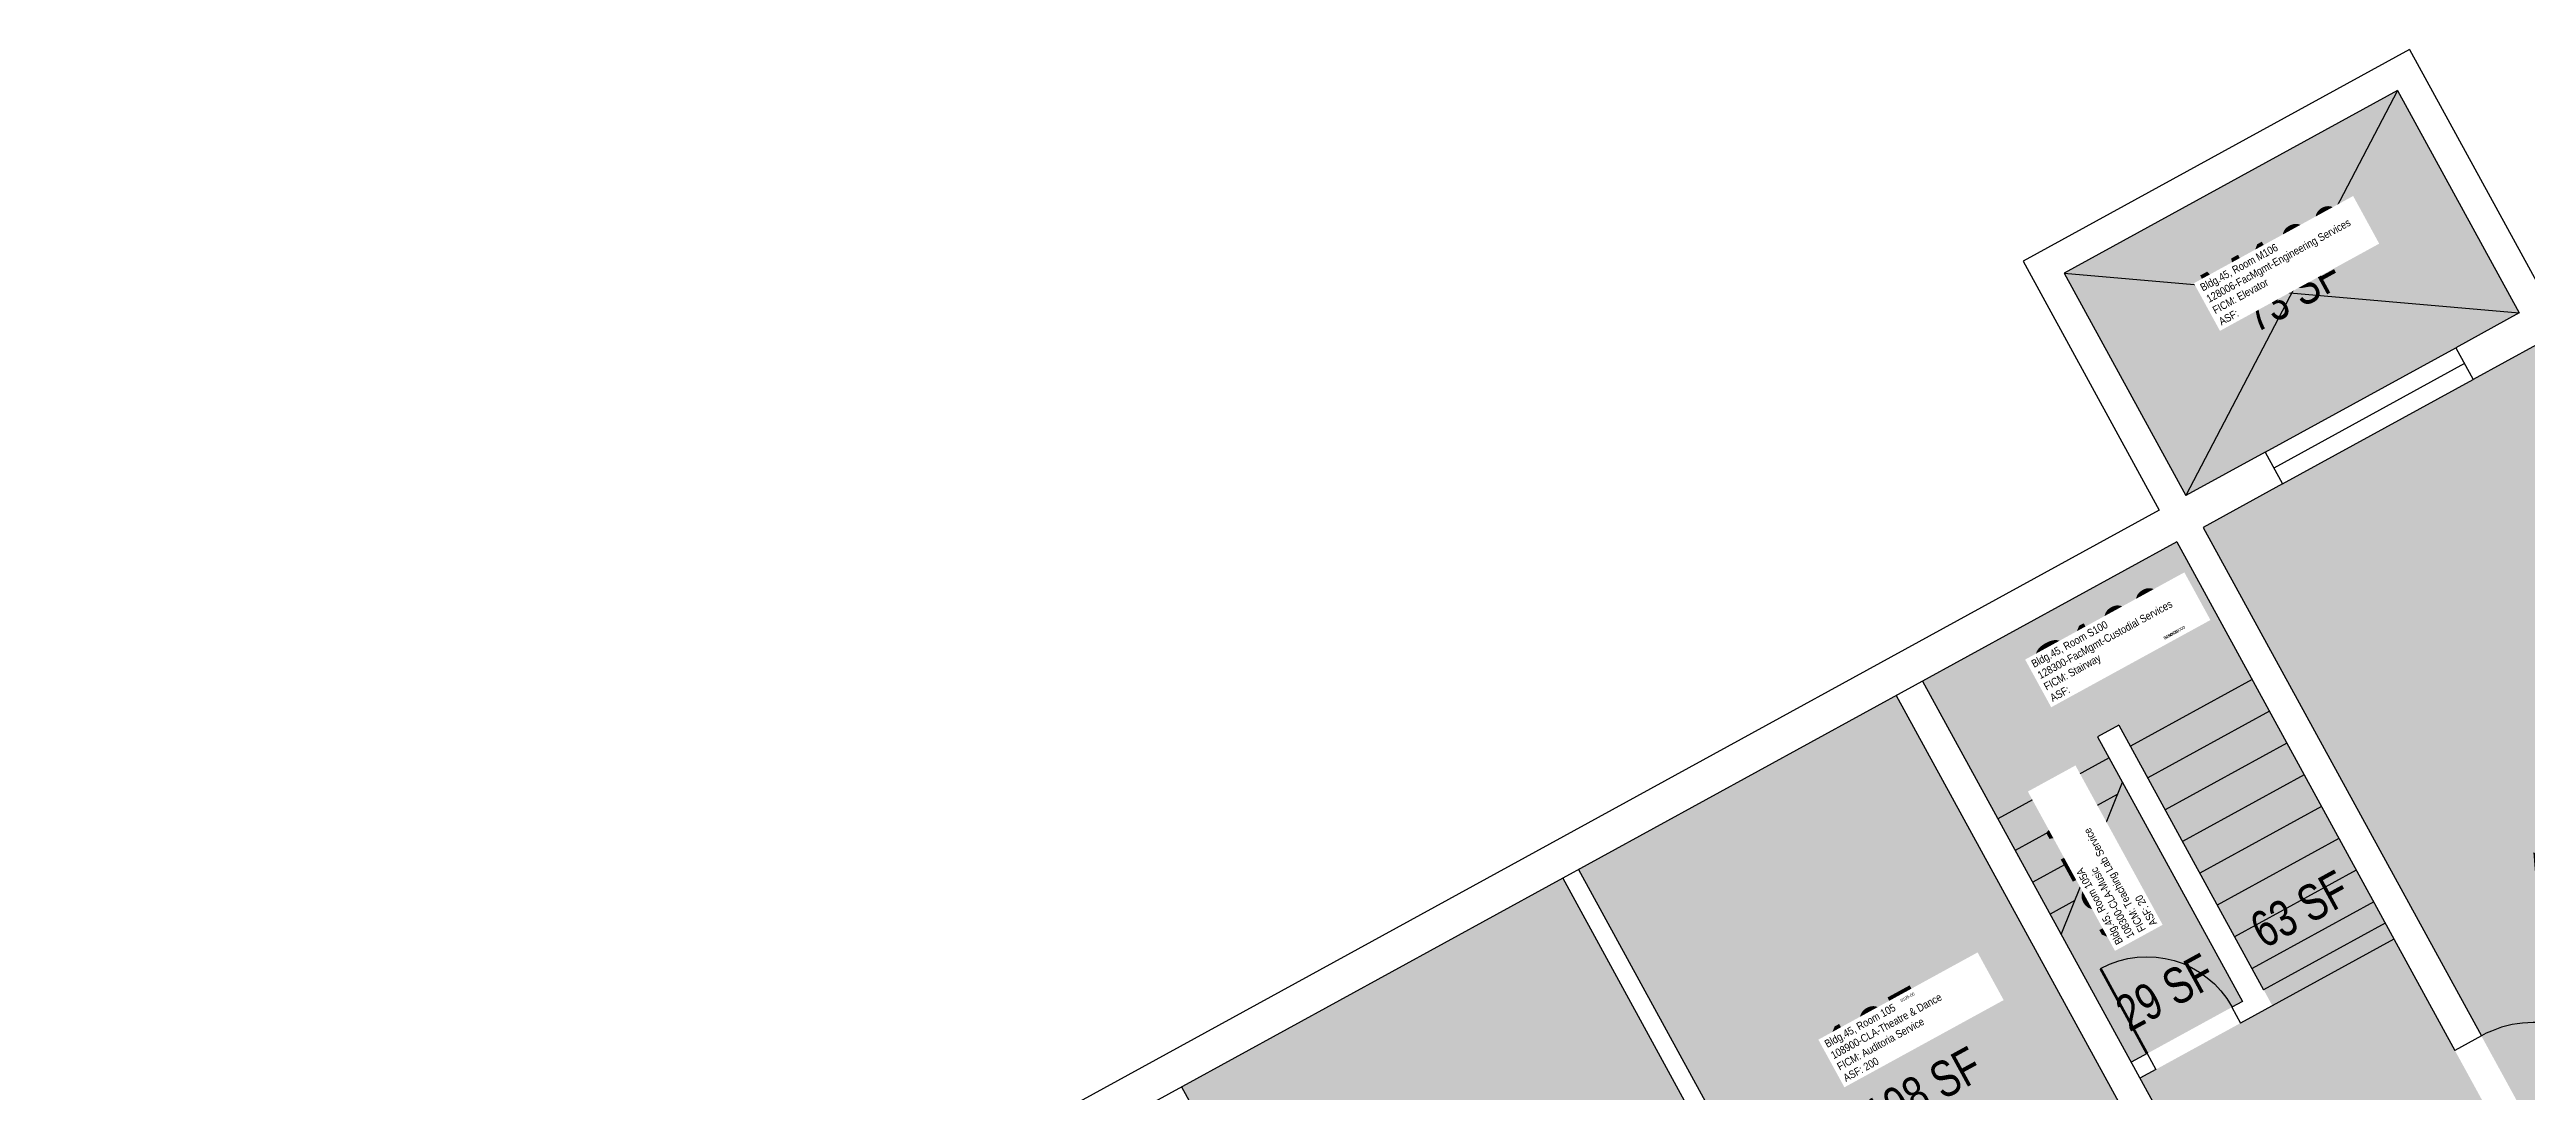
# Model space of a CAD drawing. Header units: inches. Extents: x 69222472 to 69224733, y 27667334 to 27670392.
# Drawn here: x 69223085 to 69223906, y 27670047 to 27670392 of the extents above; entities that cross this region are included whole.
import ezdxf
from ezdxf.enums import TextEntityAlignment as Align

# ---------------------------------------------------------------- set-up
doc = ezdxf.new("R2010")
doc.units = ezdxf.units.IN
doc.header["$LTSCALE"] = 10
doc.header["$MEASUREMENT"] = 0
doc.layers.get('0').update_dxf_attribs({"linetype": 'CONTINUOUS'})
for name, color, linetype in [('A-DOOR', 2, 'CONTINUOUS'), ('A-FLOR', 3, 'CONTINUOUS'), ('A-GLAZ', 1, 'CONTINUOUS'), ('A-IDEN-ICON', 4, 'CONTINUOUS'), ('A-IDEN-RNUM', 7, 'CONTINUOUS'), ('A-IDEN-SNUM', 4, 'CONTINUOUS'), ('A-IDEN-VNUM', 4, 'CONTINUOUS'), ('A-WALL', 5, 'CONTINUOUS'), ('AREA-TEXT', 3, 'CONTINUOUS'), ('Rooms-Category-Color', 7, 'CONTINUOUS'), ('Rooms-College-Color', 7, 'CONTINUOUS'), ('Rooms-Department-Color', 7, 'CONTINUOUS'), ('Rooms-Division-Color', 7, 'CONTINUOUS'), ('Rooms-Information', 7, 'CONTINUOUS')]:
    doc.layers.add(name, color=color, linetype=linetype)
doc.styles.add('CP_AREA', font='arial.ttf', dxfattribs={"height": 15})
doc.styles.add('CP_ROOMSNUMBER', font='arial.ttf', dxfattribs={"height": 1})
doc.styles.add('CP_ROOMVNUMBER', font='arial.ttf', dxfattribs={"width": 0.85, "height": 0.075})

# ---------------------------------------------------------------- blocks, each defined once
blk = doc.blocks.new('DOOR')
at = {"layer": 'A-DOOR', "const_width": 0.0833}
blk.add_lwpolyline([(0, 0), (0, 3)], dxfattribs=at)
at = {"layer": 'A-DOOR'}
blk.add_arc((0, 0), 3, 90, 180, dxfattribs=at)
blk = doc.blocks.new('CPELECT')
at = {"color": 0, "linetype": 'ByBlock'}
blk.add_lwpolyline([(0.0623, 0.0629, 0, 0.03, 0), (0.0105, -0.0168, 0.03, 0.03, 0), (-0.0105, 0.0068, 0.03, 0, 0), (-0.0623, -0.0729, 0.03, 0, 0)], format="xyseb", dxfattribs=at)

msp = doc.modelspace()

# ---------------------------------------------------------------- hatches: boundary and pattern name
at = {"layer": 'Rooms-Category-Color', "true_color": 0xadadad}
for points in [[(69223903.66, 27670304.53), (69223863.32, 27670378.21), (69223752.8, 27670317.71), (69223793.13, 27670244.03)], [(69223939.69, 27670238.7), (69223909.42, 27670294), (69223798.89, 27670233.5), (69223911.27, 27670028.21), (69224102.49, 27670132.88), (69224020.39, 27670282.88), (69224018.63, 27670281.92), (69223958.99, 27670249.27)], [(69223821.83, 27670075.06), (69223862.14, 27670097.12), (69223790.12, 27670228.7), (69223705.91, 27670182.61), (69223727.06, 27670143.98), (69223763.9, 27670164.14), (69223770.95, 27670168)], [(69224024.05, 27670076.26), (69223908.26, 27670012.88), (69223862.14, 27670097.12), (69223821.83, 27670075.06), (69223777.93, 27670051.03), (69223824.03, 27669966.82), (69222939.76, 27669482.79), (69222773.03, 27669391.52), (69222794.17, 27669352.89), (69222797.06, 27669347.62), (69222795.3, 27669346.66), (69222817.37, 27669306.35), (69222902.46, 27669352.92), (69223374.93, 27668489.77), (69223258.3, 27668425.93), (69223279.45, 27668387.3), (69223304.39, 27668341.72), (69223421.02, 27668405.57), (69223809.01, 27667696.77), (69223850.28, 27667621.36), (69223933.69, 27667667.02), (69223458.33, 27668535.43), (69222985.86, 27669398.58), (69224070.12, 27669992.08)]]:
    msp.add_hatch(color=253, dxfattribs=at).paths.add_polyline_path(points)
at = {"layer": 'Rooms-Category-Color', "true_color": 0xffe090}
msp.add_hatch(color=41, dxfattribs=at).paths.add_polyline_path([(69223706.14, 27669911.45), (69223811.4, 27669969.07), (69223697.14, 27670177.81), (69223591.88, 27670120.19)])
at = {"layer": 'Rooms-Category-Color', "true_color": 0xe3f498}
msp.add_hatch(color=61, dxfattribs=at).paths.add_polyline_path([(69223763.9, 27670164.14), (69223727.06, 27670143.98), (69223775.05, 27670056.29), (69223811.9, 27670076.46)])
at = {"layer": 'Rooms-Category-Color', "true_color": 0xfa9ba3}
msp.add_hatch(color=241, dxfattribs=at).paths.add_polyline_path([(69223586.61, 27670117.31), (69223460.3, 27670048.16), (69223574.56, 27669839.43), (69223700.87, 27669908.57)])
at = {"layer": 'Rooms-College-Color', "true_color": 0xadadad}
for points in [[(69223903.66, 27670304.53), (69223863.32, 27670378.21), (69223752.8, 27670317.71), (69223793.13, 27670244.03)], [(69223939.69, 27670238.7), (69223909.42, 27670294), (69223798.89, 27670233.5), (69223911.27, 27670028.21), (69224102.49, 27670132.88), (69224020.39, 27670282.88), (69224018.63, 27670281.92), (69223958.99, 27670249.27)], [(69223821.83, 27670075.06), (69223862.14, 27670097.12), (69223790.12, 27670228.7), (69223705.91, 27670182.61), (69223727.06, 27670143.98), (69223763.9, 27670164.14), (69223770.95, 27670168)], [(69224024.05, 27670076.26), (69223908.26, 27670012.88), (69223862.14, 27670097.12), (69223821.83, 27670075.06), (69223777.93, 27670051.03), (69223824.03, 27669966.82), (69222939.76, 27669482.79), (69222773.03, 27669391.52), (69222794.17, 27669352.89), (69222797.06, 27669347.62), (69222795.3, 27669346.66), (69222817.37, 27669306.35), (69222902.46, 27669352.92), (69223374.93, 27668489.77), (69223258.3, 27668425.93), (69223279.45, 27668387.3), (69223304.39, 27668341.72), (69223421.02, 27668405.57), (69223809.01, 27667696.77), (69223850.28, 27667621.36), (69223933.69, 27667667.02), (69223458.33, 27668535.43), (69222985.86, 27669398.58), (69224070.12, 27669992.08)]]:
    msp.add_hatch(color=253, dxfattribs=at).paths.add_polyline_path(points)
at = {"layer": 'Rooms-College-Color', "true_color": 0xb2d6e9}
for points in [[(69223706.14, 27669911.45), (69223811.4, 27669969.07), (69223697.14, 27670177.81), (69223591.88, 27670120.19)], [(69223763.9, 27670164.14), (69223727.06, 27670143.98), (69223775.05, 27670056.29), (69223811.9, 27670076.46)], [(69223586.61, 27670117.31), (69223460.3, 27670048.16), (69223574.56, 27669839.43), (69223700.87, 27669908.57)]]:
    msp.add_hatch(color=254, dxfattribs=at).paths.add_polyline_path(points)
at = {"layer": 'Rooms-Department-Color', "true_color": 0xacacac}
for points in [[(69223903.66, 27670304.53), (69223863.32, 27670378.21), (69223752.8, 27670317.71), (69223793.13, 27670244.03)], [(69223939.69, 27670238.7), (69223909.42, 27670294), (69223798.89, 27670233.5), (69223911.27, 27670028.21), (69224102.49, 27670132.88), (69224020.39, 27670282.88), (69224018.63, 27670281.92), (69223958.99, 27670249.27)], [(69223821.83, 27670075.06), (69223862.14, 27670097.12), (69223790.12, 27670228.7), (69223705.91, 27670182.61), (69223727.06, 27670143.98), (69223763.9, 27670164.14), (69223770.95, 27670168)], [(69224024.05, 27670076.26), (69223908.26, 27670012.88), (69223862.14, 27670097.12), (69223821.83, 27670075.06), (69223777.93, 27670051.03), (69223824.03, 27669966.82), (69222939.76, 27669482.79), (69222773.03, 27669391.52), (69222794.17, 27669352.89), (69222797.06, 27669347.62), (69222795.3, 27669346.66), (69222817.37, 27669306.35), (69222902.46, 27669352.92), (69223374.93, 27668489.77), (69223258.3, 27668425.93), (69223279.45, 27668387.3), (69223304.39, 27668341.72), (69223421.02, 27668405.57), (69223809.01, 27667696.77), (69223850.28, 27667621.36), (69223933.69, 27667667.02), (69223458.33, 27668535.43), (69222985.86, 27669398.58), (69224070.12, 27669992.08)]]:
    msp.add_hatch(color=253, dxfattribs=at).paths.add_polyline_path(points)
at = {"layer": 'Rooms-Department-Color', "true_color": 0xb2d6e9}
for points in [[(69223706.14, 27669911.45), (69223811.4, 27669969.07), (69223697.14, 27670177.81), (69223591.88, 27670120.19)], [(69223763.9, 27670164.14), (69223727.06, 27670143.98), (69223775.05, 27670056.29), (69223811.9, 27670076.46)], [(69223586.61, 27670117.31), (69223460.3, 27670048.16), (69223574.56, 27669839.43), (69223700.87, 27669908.57)]]:
    msp.add_hatch(color=254, dxfattribs=at).paths.add_polyline_path(points)
at = {"layer": 'Rooms-Division-Color', "true_color": 0xadadad}
for points in [[(69223903.66, 27670304.53), (69223863.32, 27670378.21), (69223752.8, 27670317.71), (69223793.13, 27670244.03)], [(69223939.69, 27670238.7), (69223909.42, 27670294), (69223798.89, 27670233.5), (69223911.27, 27670028.21), (69224102.49, 27670132.88), (69224020.39, 27670282.88), (69224018.63, 27670281.92), (69223958.99, 27670249.27)], [(69223821.83, 27670075.06), (69223862.14, 27670097.12), (69223790.12, 27670228.7), (69223705.91, 27670182.61), (69223727.06, 27670143.98), (69223763.9, 27670164.14), (69223770.95, 27670168)], [(69224024.05, 27670076.26), (69223908.26, 27670012.88), (69223862.14, 27670097.12), (69223821.83, 27670075.06), (69223777.93, 27670051.03), (69223824.03, 27669966.82), (69222939.76, 27669482.79), (69222773.03, 27669391.52), (69222794.17, 27669352.89), (69222797.06, 27669347.62), (69222795.3, 27669346.66), (69222817.37, 27669306.35), (69222902.46, 27669352.92), (69223374.93, 27668489.77), (69223258.3, 27668425.93), (69223279.45, 27668387.3), (69223304.39, 27668341.72), (69223421.02, 27668405.57), (69223809.01, 27667696.77), (69223850.28, 27667621.36), (69223933.69, 27667667.02), (69223458.33, 27668535.43), (69222985.86, 27669398.58), (69224070.12, 27669992.08)]]:
    msp.add_hatch(color=253, dxfattribs=at).paths.add_polyline_path(points)
at = {"layer": 'Rooms-Division-Color', "true_color": 0xb2d6e9}
for points in [[(69223706.14, 27669911.45), (69223811.4, 27669969.07), (69223697.14, 27670177.81), (69223591.88, 27670120.19)], [(69223763.9, 27670164.14), (69223727.06, 27670143.98), (69223775.05, 27670056.29), (69223811.9, 27670076.46)], [(69223586.61, 27670117.31), (69223460.3, 27670048.16), (69223574.56, 27669839.43), (69223700.87, 27669908.57)]]:
    msp.add_hatch(color=254, dxfattribs=at).paths.add_polyline_path(points)

# ---------------------------------------------------------------- linework, layer by layer
at = {"layer": 'A-FLOR'}
for p, q in [((69223863.32, 27670378.21), (69223793.13, 27670244.03)), ((69223752.8, 27670317.71), (69223903.66, 27670304.53)), ((69223815.09, 27670183.09), (69223774.77, 27670161.02)), ((69223820.85, 27670172.57), (69223780.53, 27670150.5)), ((69223767.72, 27670157.16), (69223730.88, 27670137)), ((69223826.61, 27670162.04), (69223786.3, 27670139.97)), ((69223751.88, 27670098.64), (69223772.11, 27670149.14)), ((69223832.37, 27670151.51), (69223792.06, 27670129.44)), ((69223770.44, 27670144.97), (69223736.64, 27670126.47)), ((69223838.13, 27670140.99), (69223797.82, 27670118.92)), ((69223763.42, 27670127.45), (69223742.4, 27670115.94)), ((69223843.9, 27670130.46), (69223803.58, 27670108.39)), ((69223849.66, 27670119.93), (69223809.34, 27670097.87)), ((69223756.4, 27670109.93), (69223748.16, 27670105.42)), ((69223855.42, 27670109.41), (69223815.11, 27670087.34))]:
    msp.add_line(p, q, dxfattribs=at)
at = {"layer": 'A-GLAZ'}
for p, q in [((69223819.45, 27670258.43), (69223882.6, 27670293)), ((69223885.48, 27670287.74), (69223822.33, 27670253.17)), ((69223825.21, 27670247.91), (69223888.37, 27670282.48))]:
    msp.add_line(p, q, dxfattribs=at)
at = {"layer": 'A-WALL'}
for p, q in [((69223867.29, 27670391.78), (69223739.22, 27670321.68)), ((69223867.29, 27670391.78), (69223912.43, 27670309.33)), ((69223863.32, 27670378.21), (69223752.8, 27670317.71)), ((69223863.32, 27670378.21), (69223903.66, 27670304.53)), ((69223739.22, 27670321.68), (69223784.36, 27670239.23)), ((69223752.8, 27670317.71), (69223793.13, 27670244.03)), ((69223903.66, 27670304.53), (69223882.6, 27670293)), ((69223882.6, 27670293), (69223888.37, 27670282.48)), ((69223909.42, 27670294), (69223888.37, 27670282.48)), ((69223819.45, 27670258.43), (69223793.13, 27670244.03)), ((69223819.45, 27670258.43), (69223825.21, 27670247.91)), ((69223825.21, 27670247.91), (69223798.89, 27670233.5)), ((69223784.36, 27670239.23), (69222936.97, 27669775.38)), ((69223798.89, 27670233.5), (69223891.1, 27670065.05)), ((69223790.12, 27670228.7), (69222942.73, 27669764.85)), ((69223790.12, 27670228.7), (69223882.33, 27670060.25)), ((69223705.91, 27670182.61), (69223824.03, 27669966.82)), ((69223697.14, 27670177.81), (69223811.4, 27669969.07)), ((69223770.95, 27670168), (69223763.9, 27670164.14)), ((69223770.95, 27670168), (69223818.95, 27670080.32)), ((69223763.9, 27670164.14), (69223811.9, 27670076.46)), ((69223586.61, 27670117.31), (69223700.87, 27669908.57)), ((69223591.88, 27670120.19), (69223706.14, 27669911.45)), ((69223859.26, 27670102.39), (69223818.95, 27670080.32)), ((69223862.14, 27670097.12), (69223811.3, 27670069.29)), ((69223811.9, 27670076.46), (69223808.42, 27670074.56)), ((69223808.42, 27670074.56), (69223811.3, 27670069.29)), ((69223780.32, 27670059.17), (69223775.05, 27670056.29)), ((69223780.32, 27670059.17), (69223783.2, 27670053.91)), ((69223891.1, 27670065.05), (69223882.33, 27670060.25)), ((69223783.2, 27670053.91), (69223777.93, 27670051.03)), ((69223460.3, 27670048.16), (69223554.39, 27669876.27))]:
    msp.add_line(p, q, dxfattribs=at)

# ---------------------------------------------------------------- block references
at = {"layer": 'A-DOOR', "xscale": 12, "yscale": 12, "zscale": 12, "rotation": 298.6956120576668}
msp.add_blockref('DOOR', (69223908.39, 27670033.47), dxfattribs=at)
at = {"layer": 'A-GLAZ', "xscale": -10.70186730846762, "yscale": 10.70186731115852, "zscale": 10.70186730833871, "rotation": 28.69561186320783}
msp.add_blockref('DOOR', (69223780.32, 27670059.17), dxfattribs=at)
at = {"layer": 'A-IDEN-ICON', "xscale": 288, "yscale": 288, "zscale": 288, "rotation": 28.69561205766681}
msp.add_blockref('CPELECT', (69223916.72, 27670119.28), dxfattribs=at)

# ---------------------------------------------------------------- texts
at = {"layer": 'A-IDEN-RNUM', "style": 'CP_ROOMSNUMBER'}
for s, p in [('M106-00', (69223821.43, 27670307.97)), ('S100-00', (69223786.11, 27670196.26)), ('0105-A0', (69223761.72, 27670115.71)), ('0105-00', (69223698.9, 27670076.22))]:
    msp.add_text(s, height=1, rotation=28.69561, dxfattribs=at).set_placement(p)
at = {"layer": 'A-IDEN-SNUM', "style": 'CP_ROOMSNUMBER'}
for s, p in [('0450M10600', (69223821.43, 27670307.97)), ('0450S10000', (69223786.11, 27670196.26)), ('04500105A0', (69223761.72, 27670115.71)), ('0450010500', (69223698.9, 27670076.22))]:
    msp.add_text(s, height=1, rotation=28.69561, dxfattribs=at).set_placement(p)
at = {"layer": 'A-IDEN-VNUM', "style": 'CP_ROOMVNUMBER', "width": 0.85}
for s, rotation, p in [('M106', 28.69561, (69223805, 27670300.31)), ('S100', 28.69561, (69223749.06, 27670175.63)), ('105A', 118.69561, (69223783.76, 27670102.38)), ('105', 28.69561, (69223680.52, 27670049.73))]:
    msp.add_text(s, height=18, rotation=rotation, dxfattribs=at).set_placement(p)
at = {"layer": 'AREA-TEXT', "style": 'CP_AREA', "width": 0.75}
for s, p in [('73 SF', (69223828.23, 27670311.12)), ('63 SF', (69223830.91, 27670107.08)), ('29 SF', (69223786.3, 27670079.52)), ('198 SF', (69223706.11, 27670046.99))]:
    msp.add_text(s, height=12, rotation=28.69561, dxfattribs=at).set_placement(p, align=Align.MIDDLE_CENTER)

# ---------------------------------------------------------------- next in the draw order: texts
at = {"layer": 'Rooms-Information', "char_height": 2.5714, "width": 57.6, "attachment_point": 7, "style": 'CP_ROOMVNUMBER', "bg_fill": 3, "box_fill_scale": 1.5, "bg_fill_color": 256, "bg_fill_true_color": 13158600, "bg_fill_transparency": 0}
for s, insert, rotation in [('Bldg.45, Room M106^M^J128006-FacMgmt-Engineering Services^M^JFICM: Elevator^M^JASF: ', (69223805, 27670300.31), 28.69561), ('Bldg.45, Room S100^M^J128300-FacMgmt-Custodial Services^M^JFICM: Stairway^M^JASF: ', (69223749.06, 27670175.63), 28.69561), ('Bldg.45, Room 105A^M^J108300-CLA-Music^M^JFICM: Teaching Lab Service^M^JASF: 20', (69223783.76, 27670102.38), 118.69561), ('Bldg.45, Room 105^M^J108900-CLA-Theatre & Dance^M^JFICM: Auditoria Service^M^JASF: 200', (69223680.52, 27670049.73), 28.69561)]:
    msp.add_mtext(s, dxfattribs=dict(at, insert=insert, rotation=rotation))

doc.saveas('drawing.dxf')
